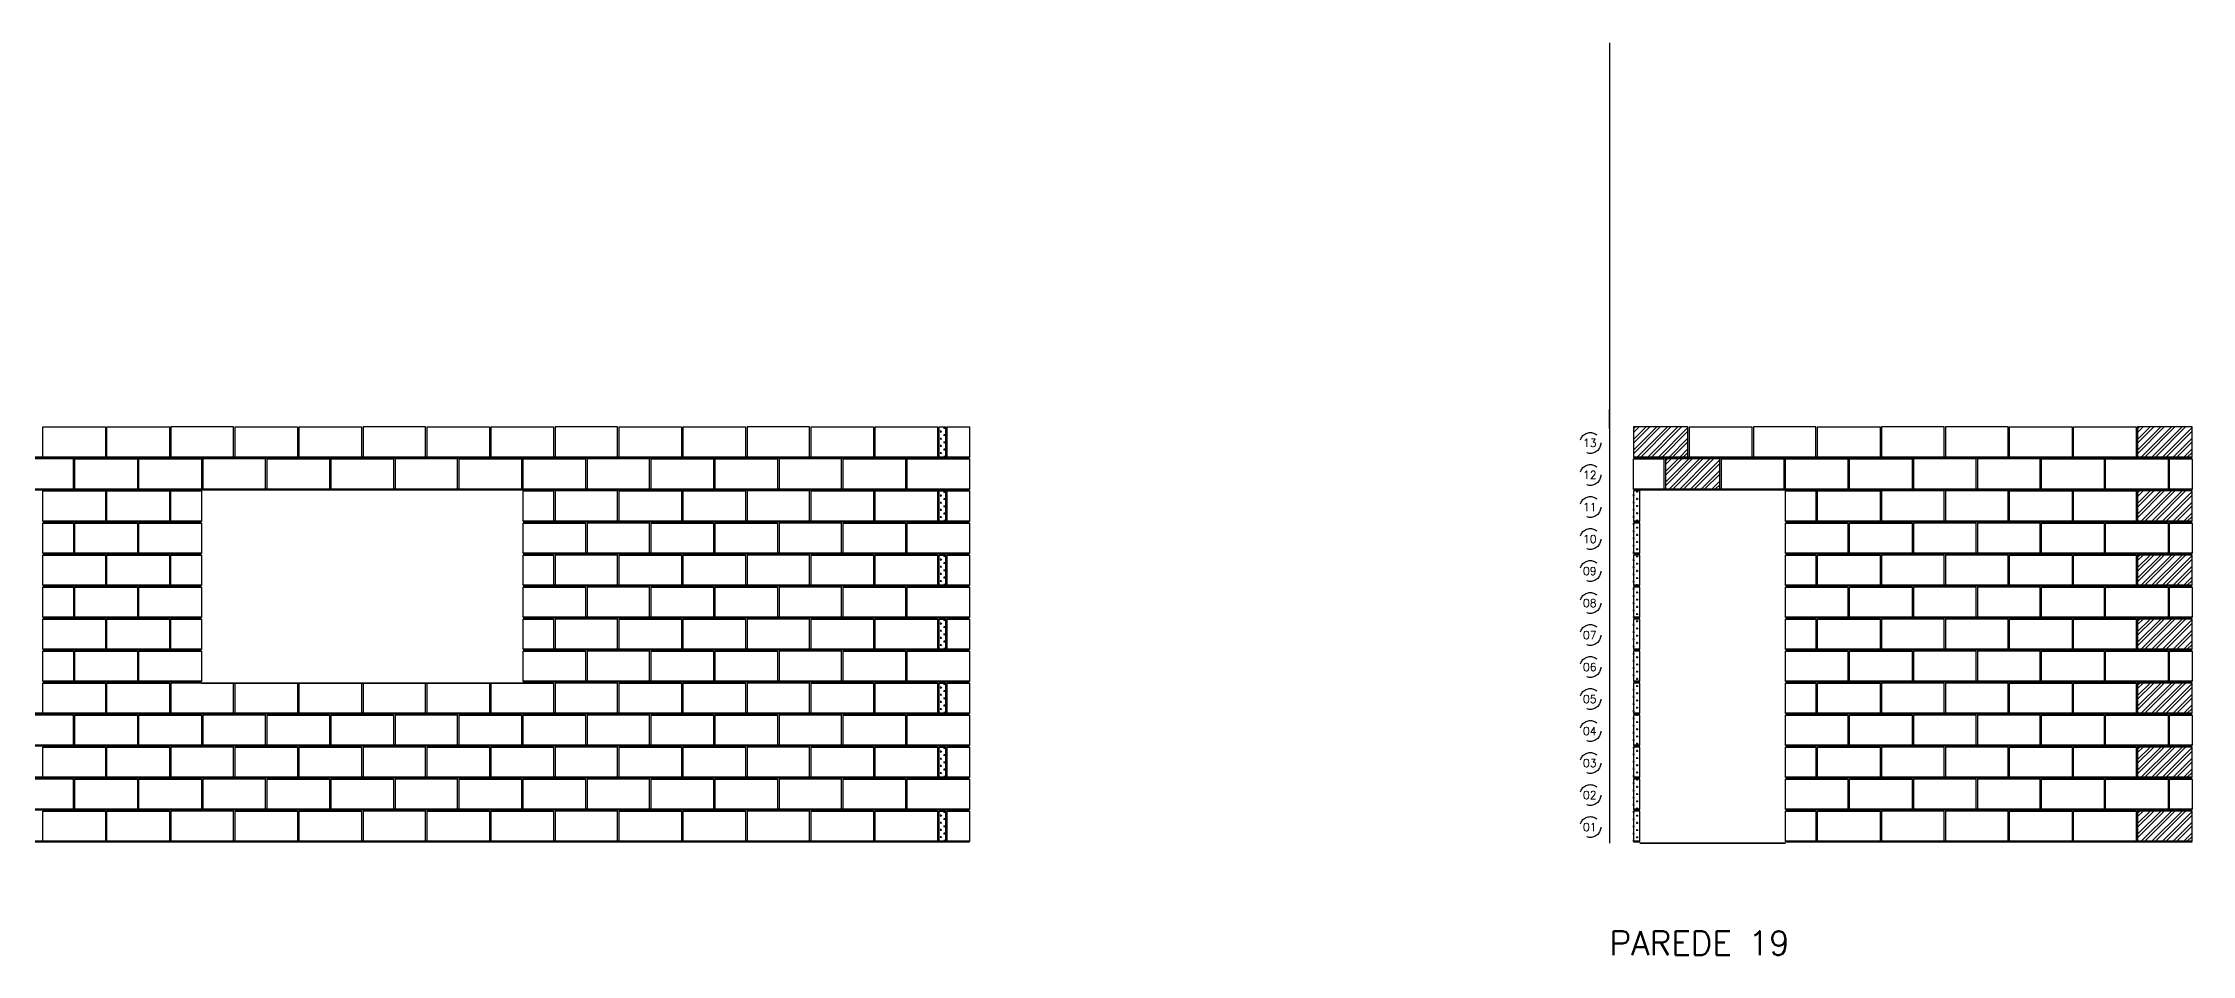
# Model space of a CAD drawing. Extents: x 0 to 187, y -7 to 20.
# Drawn here: x 28.38 to 41.81, y 14.3 to 20 of the extents above; entities that cross this region are included whole.
import ezdxf

# ---------------------------------------------------------------- set-up
doc = ezdxf.new("R2010")
doc.units = 0
doc.header["$LTSCALE"] = 0.5
doc.header["$MEASUREMENT"] = 0
doc.linetypes.add('HIDDEN', pattern=[0.375, 0.25, -0.125])
for name, color, linetype in [('AUX00', 7, 'HIDDEN'), ('AUX01', 1, 'CONTINUOUS'), ('B04', 6, 'CONTINUOUS'), ('B19', 3, 'CONTINUOUS'), ('B19C', 126, 'CONTINUOUS'), ('B34', 150, 'CONTINUOUS'), ('B34C', 160, 'CONTINUOUS'), ('B39', 2, 'CONTINUOUS'), ('B39C', 5, 'CONTINUOUS'), ('BP', 106, 'CONTINUOUS'), ('H04', 9, 'CONTINUOUS'), ('H34', 9, 'CONTINUOUS'), ('TXT05', 4, 'CONTINUOUS'), ('VIG02', 3, 'CONTINUOUS')]:
    doc.layers.add(name, color=color, linetype=linetype)
doc.layers.add('FIADAS', color=161, linetype='CONTINUOUS', lineweight=50)
doc.styles.add('ROMANS', font='romans.shx')
pattern_1 = [(360, (9.124238, 13.820944), (0.02250224, 0.02250224), [0.01125112, -0.03375336]), (90, (9.129863, 13.815318), (-0.02250224, 0.02250224), [0.01125112, -0.03375336])]

msp = doc.modelspace()

# ---------------------------------------------------------------- hatches: boundary and pattern name
at = {"layer": 'H04'}
h = msp.add_hatch(dxfattribs=at)
h.set_pattern_fill('CROSS', color=256, scale=0.090009, style=0)
h.set_pattern_definition([(360, (43.13944, 31.230895), (0.02250224, 0.02250224), [0.01125112, -0.03375336]), (90, (43.145066, 31.22527), (-0.02250224, 0.02250224), [0.01125112, -0.03375336])])
h.paths.add_polyline_path([(33.9752, 17.41), (34.0152, 17.41), (34.0152, 17.6), (33.9752, 17.6)])
h = msp.add_hatch(dxfattribs=at)
h.set_pattern_fill('CROSS', color=256, scale=0.090009, style=0)
h.set_pattern_definition([(360, (43.13944, 30.830895), (0.02250224, 0.02250224), [0.01125112, -0.03375336]), (90, (43.145066, 30.82527), (-0.02250224, 0.02250224), [0.01125112, -0.03375336])])
h.paths.add_polyline_path([(33.9752, 17.01), (34.0152, 17.01), (34.0152, 17.2), (33.9752, 17.2)])
h = msp.add_hatch(dxfattribs=at)
h.set_pattern_fill('CROSS', color=256, scale=0.090009, style=0)
h.set_pattern_definition(pattern_1)
h.paths.add_polyline_path([(38.3552, 17.01), (38.3152, 17.01), (38.3152, 17.2), (38.3552, 17.2)])
h = msp.add_hatch(dxfattribs=at)
h.set_pattern_fill('CROSS', color=256, scale=0.090009, style=0)
h.set_pattern_definition(pattern_1)
h.paths.add_polyline_path([(38.3552, 16.81), (38.3152, 16.81), (38.3152, 17), (38.3552, 17)])
h = msp.add_hatch(dxfattribs=at)
h.set_pattern_fill('CROSS', color=256, scale=0.090009, style=0)
h.set_pattern_definition([(360, (43.13944, 30.430895), (0.02250224, 0.02250224), [0.01125112, -0.03375336]), (90, (43.145066, 30.42527), (-0.02250224, 0.02250224), [0.01125112, -0.03375336])])
h.paths.add_polyline_path([(33.9752, 16.61), (34.0152, 16.61), (34.0152, 16.8), (33.9752, 16.8)])
h = msp.add_hatch(dxfattribs=at)
h.set_pattern_fill('CROSS', color=256, scale=0.090009, style=0)
h.set_pattern_definition(pattern_1)
h.paths.add_polyline_path([(38.3552, 16.61), (38.3152, 16.61), (38.3152, 16.8), (38.3552, 16.8)])
h = msp.add_hatch(dxfattribs=at)
h.set_pattern_fill('CROSS', color=256, scale=0.090009, style=0)
h.set_pattern_definition(pattern_1)
h.paths.add_polyline_path([(38.3552, 16.41), (38.3152, 16.41), (38.3152, 16.6), (38.3552, 16.6)])
h = msp.add_hatch(dxfattribs=at)
h.set_pattern_fill('CROSS', color=256, scale=0.090009, style=0)
h.set_pattern_definition([(360, (43.13944, 30.030895), (0.02250224, 0.02250224), [0.01125112, -0.03375336]), (90, (43.145066, 30.02527), (-0.02250224, 0.02250224), [0.01125112, -0.03375336])])
h.paths.add_polyline_path([(33.9752, 16.21), (34.0152, 16.21), (34.0152, 16.4), (33.9752, 16.4)])
h = msp.add_hatch(dxfattribs=at)
h.set_pattern_fill('CROSS', color=256, scale=0.090009, style=0)
h.set_pattern_definition(pattern_1)
h.paths.add_polyline_path([(38.3552, 16.21), (38.3152, 16.21), (38.3152, 16.4), (38.3552, 16.4)])
h = msp.add_hatch(dxfattribs=at)
h.set_pattern_fill('CROSS', color=256, scale=0.090009, style=0)
h.set_pattern_definition(pattern_1)
h.paths.add_polyline_path([(38.3552, 16.01), (38.3152, 16.01), (38.3152, 16.2), (38.3552, 16.2)])
h = msp.add_hatch(dxfattribs=at)
h.set_pattern_fill('CROSS', color=256, scale=0.090009, style=0)
h.set_pattern_definition([(360, (43.13944, 29.630895), (0.02250224, 0.02250224), [0.01125112, -0.03375336]), (90, (43.145066, 29.62527), (-0.02250224, 0.02250224), [0.01125112, -0.03375336])])
h.paths.add_polyline_path([(33.9752, 15.81), (34.0152, 15.81), (34.0152, 16), (33.9752, 16)])
h = msp.add_hatch(dxfattribs=at)
h.set_pattern_fill('CROSS', color=256, scale=0.090009, style=0)
h.set_pattern_definition(pattern_1)
h.paths.add_polyline_path([(38.3552, 15.81), (38.3152, 15.81), (38.3152, 16), (38.3552, 16)])
h = msp.add_hatch(dxfattribs=at)
h.set_pattern_fill('CROSS', color=256, scale=0.090009, style=0)
h.set_pattern_definition(pattern_1)
h.paths.add_polyline_path([(38.3552, 15.61), (38.3152, 15.61), (38.3152, 15.8), (38.3552, 15.8)])
h = msp.add_hatch(dxfattribs=at)
h.set_pattern_fill('CROSS', color=256, scale=0.090009, style=0)
h.set_pattern_definition([(360, (43.13944, 29.230895), (0.02250224, 0.02250224), [0.01125112, -0.03375336]), (90, (43.145066, 29.22527), (-0.02250224, 0.02250224), [0.01125112, -0.03375336])])
h.paths.add_polyline_path([(33.9752, 15.41), (34.0152, 15.41), (34.0152, 15.6), (33.9752, 15.6)])
h = msp.add_hatch(dxfattribs=at)
h.set_pattern_fill('CROSS', color=256, scale=0.090009, style=0)
h.set_pattern_definition(pattern_1)
h.paths.add_polyline_path([(38.3552, 15.41), (38.3152, 15.41), (38.3152, 15.6), (38.3552, 15.6)])
h = msp.add_hatch(dxfattribs=at)
h.set_pattern_fill('CROSS', color=256, scale=0.090009, style=0)
h.set_pattern_definition(pattern_1)
h.paths.add_polyline_path([(38.3552, 15.21), (38.3152, 15.21), (38.3152, 15.4), (38.3552, 15.4)])
h = msp.add_hatch(dxfattribs=at)
h.set_pattern_fill('CROSS', color=256, scale=0.090009, style=0)
h.set_pattern_definition([(360, (43.13944, 28.830895), (0.02250224, 0.02250224), [0.01125112, -0.03375336]), (90, (43.145066, 28.82527), (-0.02250224, 0.02250224), [0.01125112, -0.03375336])])
h.paths.add_polyline_path([(33.9752, 15.01), (34.0152, 15.01), (34.0152, 15.2), (33.9752, 15.2)])
h = msp.add_hatch(dxfattribs=at)
h.set_pattern_fill('CROSS', color=256, scale=0.090009, style=0)
h.set_pattern_definition(pattern_1)
h.paths.add_polyline_path([(38.3552, 15.01), (38.3152, 15.01), (38.3152, 15.2), (38.3552, 15.2)])
at = {"layer": 'H34'}
h = msp.add_hatch(dxfattribs=at)
h.set_pattern_fill('ANSI32', color=160, scale=0.125012, style=0)
h.set_pattern_definition([(45, (47.48139, 32.057525), (-0.03314893, 0.03314893), []), (45, (47.50349, 32.057525), (-0.03314893, 0.03314893), [])])
h.paths.add_polyline_path([(38.3155, 17.41), (38.6555, 17.41), (38.6555, 17.6), (38.3155, 17.6)])
h = msp.add_hatch(dxfattribs=at)
h.set_pattern_fill('ANSI32', color=160, scale=0.125012, style=0)
h.set_pattern_definition([(45, (50.631213, 32.057525), (-0.03314893, 0.03314893), []), (45, (50.65331, 32.057525), (-0.03314893, 0.03314893), [])])
h.paths.add_polyline_path([(41.4653, 17.41), (41.8053, 17.41), (41.8053, 17.6), (41.4653, 17.6)])
h = msp.add_hatch(dxfattribs=at)
h.set_pattern_fill('ANSI32', color=160, scale=0.125012, style=0)
h.set_pattern_definition([(45, (47.68139, 31.857525), (-0.03314893, 0.03314893), []), (45, (47.70349, 31.857525), (-0.03314893, 0.03314893), [])])
h.paths.add_polyline_path([(38.5155, 17.21), (38.8555, 17.21), (38.8555, 17.4), (38.5155, 17.4)])
h = msp.add_hatch(dxfattribs=at)
h.set_pattern_fill('ANSI32', color=256, scale=0.125012, style=0)
h.set_pattern_definition([(45, (50.631213, 31.657525), (-0.03314893, 0.03314893), []), (45, (50.65331, 31.657525), (-0.03314893, 0.03314893), [])])
h.paths.add_polyline_path([(41.4653, 17.01), (41.8053, 17.01), (41.8053, 17.2), (41.4653, 17.2)])
h = msp.add_hatch(dxfattribs=at)
h.set_pattern_fill('ANSI32', color=256, scale=0.125012, style=0)
h.set_pattern_definition([(45, (50.631213, 31.257525), (-0.03314893, 0.03314893), []), (45, (50.65331, 31.257525), (-0.03314893, 0.03314893), [])])
h.paths.add_polyline_path([(41.4653, 16.61), (41.8053, 16.61), (41.8053, 16.8), (41.4653, 16.8)])
h = msp.add_hatch(dxfattribs=at)
h.set_pattern_fill('ANSI32', color=256, scale=0.125012, style=0)
h.set_pattern_definition([(45, (50.631213, 30.857525), (-0.03314893, 0.03314893), []), (45, (50.65331, 30.857525), (-0.03314893, 0.03314893), [])])
h.paths.add_polyline_path([(41.4653, 16.21), (41.8053, 16.21), (41.8053, 16.4), (41.4653, 16.4)])
h = msp.add_hatch(dxfattribs=at)
h.set_pattern_fill('ANSI32', color=256, scale=0.125012, style=0)
h.set_pattern_definition([(45, (50.631213, 30.457525), (-0.03314893, 0.03314893), []), (45, (50.65331, 30.457525), (-0.03314893, 0.03314893), [])])
h.paths.add_polyline_path([(41.4653, 15.81), (41.8053, 15.81), (41.8053, 16), (41.4653, 16)])
h = msp.add_hatch(dxfattribs=at)
h.set_pattern_fill('ANSI32', color=256, scale=0.125012, style=0)
h.set_pattern_definition([(45, (50.631213, 30.057525), (-0.03314893, 0.03314893), []), (45, (50.65331, 30.057525), (-0.03314893, 0.03314893), [])])
h.paths.add_polyline_path([(41.4653, 15.41), (41.8053, 15.41), (41.8053, 15.6), (41.4653, 15.6)])
h = msp.add_hatch(dxfattribs=at)
h.set_pattern_fill('ANSI32', color=256, scale=0.125012, style=0)
h.set_pattern_definition([(45, (50.631213, 29.657525), (-0.03314893, 0.03314893), []), (45, (50.65331, 29.657525), (-0.03314893, 0.03314893), [])])
h.paths.add_polyline_path([(41.4653, 15.01), (41.8053, 15.01), (41.8053, 15.2), (41.4653, 15.2)])

# ---------------------------------------------------------------- linework, layer by layer
at = {"layer": 'AUX00'}
for centre in [(38.0452, 17.5), (38.0452, 17.3), (38.0452, 17.1), (38.0452, 16.9), (38.0452, 16.7), (38.0452, 16.5), (38.0452, 16.3), (38.0452, 16.1), (38.0452, 15.9), (38.0452, 15.7), (38.0452, 15.5), (38.0452, 15.3), (38.0452, 15.1)]:
    msp.add_circle(centre, 0.065, dxfattribs=at)
at = {"layer": 'AUX01'}
msp.add_lwpolyline([(38.1652, 20), (38.1652, 15)], dxfattribs=at)
for points in [[(29.3652, 16), (31.3752, 16)], [(38.3552, 15), (39.2654, 15)]]:
    msp.add_lwpolyline(points, close=True, dxfattribs=at)
at = {"layer": 'B04'}
for points in [[(34.0152, 17.41), (33.9752, 17.41), (33.9752, 17.6), (34.0152, 17.6)], [(34.0152, 17.01), (33.9752, 17.01), (33.9752, 17.2), (34.0152, 17.2)], [(38.3152, 17.01), (38.3552, 17.01), (38.3552, 17.2), (38.3152, 17.2)], [(38.3152, 16.81), (38.3552, 16.81), (38.3552, 17), (38.3152, 17)], [(34.0152, 16.61), (33.9752, 16.61), (33.9752, 16.8), (34.0152, 16.8)], [(38.3152, 16.61), (38.3552, 16.61), (38.3552, 16.8), (38.3152, 16.8)], [(38.3152, 16.41), (38.3552, 16.41), (38.3552, 16.6), (38.3152, 16.6)], [(34.0152, 16.21), (33.9752, 16.21), (33.9752, 16.4), (34.0152, 16.4)], [(38.3152, 16.21), (38.3552, 16.21), (38.3552, 16.4), (38.3152, 16.4)], [(38.3152, 16.01), (38.3552, 16.01), (38.3552, 16.2), (38.3152, 16.2)], [(34.0152, 15.81), (33.9752, 15.81), (33.9752, 16), (34.0152, 16)], [(38.3152, 15.81), (38.3552, 15.81), (38.3552, 16), (38.3152, 16)], [(38.3152, 15.61), (38.3552, 15.61), (38.3552, 15.8), (38.3152, 15.8)], [(34.0152, 15.41), (33.9752, 15.41), (33.9752, 15.6), (34.0152, 15.6)], [(38.3152, 15.41), (38.3552, 15.41), (38.3552, 15.6), (38.3152, 15.6)], [(38.3152, 15.21), (38.3552, 15.21), (38.3552, 15.4), (38.3152, 15.4)], [(34.0152, 15.01), (33.9752, 15.01), (33.9752, 15.2), (34.0152, 15.2)], [(38.3152, 15.01), (38.3552, 15.01), (38.3552, 15.2), (38.3152, 15.2)]]:
    msp.add_lwpolyline(points, close=True, dxfattribs=at)
at = {"layer": 'B19'}
for points in [[(29.1752, 17.2), (29.3652, 17.2), (29.3652, 17.01), (29.1752, 17.01)], [(31.3752, 17.2), (31.5652, 17.2), (31.5652, 17.01), (31.3752, 17.01)], [(39.2654, 17.2), (39.4554, 17.2), (39.4554, 17.01), (39.2654, 17.01)], [(28.3752, 17), (28.5652, 17), (28.5652, 16.81), (28.3752, 16.81)], [(29.1752, 16.8), (29.3652, 16.8), (29.3652, 16.61), (29.1752, 16.61)], [(31.3752, 16.8), (31.5652, 16.8), (31.5652, 16.61), (31.3752, 16.61)], [(39.2654, 16.8), (39.4554, 16.8), (39.4554, 16.61), (39.2654, 16.61)], [(28.3752, 16.6), (28.5652, 16.6), (28.5652, 16.41), (28.3752, 16.41)], [(29.1752, 16.4), (29.3652, 16.4), (29.3652, 16.21), (29.1752, 16.21)], [(31.3752, 16.4), (31.5652, 16.4), (31.5652, 16.21), (31.3752, 16.21)], [(39.2654, 16.4), (39.4554, 16.4), (39.4554, 16.21), (39.2654, 16.21)], [(28.3752, 16.2), (28.5652, 16.2), (28.5652, 16.01), (28.3752, 16.01)], [(39.2654, 16), (39.4554, 16), (39.4554, 15.81), (39.2654, 15.81)], [(39.2654, 15.6), (39.4554, 15.6), (39.4554, 15.41), (39.2654, 15.41)], [(39.2654, 15.2), (39.4554, 15.2), (39.4554, 15.01), (39.2654, 15.01)]]:
    msp.add_lwpolyline(points, close=True, dxfattribs=at)
at = {"layer": 'B19C'}
msp.add_lwpolyline([(38.3154, 17.4), (38.5054, 17.4), (38.5054, 17.21), (38.3154, 17.21)], close=True, dxfattribs=at)
at = {"layer": 'B34'}
for points in [[(41.4652, 17.01), (41.8052, 17.01), (41.8052, 17.2), (41.4652, 17.2)], [(41.4652, 16.61), (41.8052, 16.61), (41.8052, 16.8), (41.4652, 16.8)], [(41.4652, 16.21), (41.8052, 16.21), (41.8052, 16.4), (41.4652, 16.4)], [(41.4652, 15.81), (41.8052, 15.81), (41.8052, 16), (41.4652, 16)], [(41.4652, 15.41), (41.8052, 15.41), (41.8052, 15.6), (41.4652, 15.6)], [(41.4652, 15.01), (41.8052, 15.01), (41.8052, 15.2), (41.4652, 15.2)]]:
    msp.add_lwpolyline(points, close=True, dxfattribs=at)
at = {"layer": 'B34C'}
for points in [[(38.3154, 17.41), (38.6554, 17.41), (38.6554, 17.6), (38.3154, 17.6)], [(41.4652, 17.41), (41.8052, 17.41), (41.8052, 17.6), (41.4652, 17.6)], [(38.5154, 17.21), (38.8554, 17.21), (38.8554, 17.4), (38.5154, 17.4)]]:
    msp.add_lwpolyline(points, close=True, dxfattribs=at)
at = {"layer": 'B39'}
for points in [[(31.7752, 17.4), (31.7752, 17.21), (32.1652, 17.21), (32.1652, 17.4)], [(32.5652, 17.4), (32.5652, 17.21), (32.1752, 17.21), (32.1752, 17.4)], [(32.9652, 17.4), (32.9652, 17.21), (32.5752, 17.21), (32.5752, 17.4)], [(32.9752, 17.4), (32.9752, 17.21), (33.3652, 17.21), (33.3652, 17.4)], [(33.7652, 17.4), (33.7652, 17.21), (33.3752, 17.21), (33.3752, 17.4)], [(34.1652, 17.4), (34.1652, 17.21), (33.7752, 17.21), (33.7752, 17.4)], [(40.0554, 17.4), (40.0554, 17.21), (39.6654, 17.21), (39.6654, 17.4)], [(40.0654, 17.4), (40.0654, 17.21), (40.4554, 17.21), (40.4554, 17.4)], [(40.4654, 17.4), (40.4654, 17.21), (40.8554, 17.21), (40.8554, 17.4)], [(41.2554, 17.4), (41.2554, 17.21), (40.8654, 17.21), (40.8654, 17.4)], [(41.6554, 17.4), (41.6554, 17.21), (41.2654, 17.21), (41.2654, 17.4)], [(28.7652, 17.2), (28.7652, 17.01), (28.3752, 17.01), (28.3752, 17.2)], [(29.1652, 17.2), (29.1652, 17.01), (28.7752, 17.01), (28.7752, 17.2)], [(31.5752, 17.2), (31.5752, 17.01), (31.9652, 17.01), (31.9652, 17.2)], [(32.3652, 17.2), (32.3652, 17.01), (31.9752, 17.01), (31.9752, 17.2)], [(32.7652, 17.2), (32.7652, 17.01), (32.3752, 17.01), (32.3752, 17.2)], [(32.7752, 17.2), (32.7752, 17.01), (33.1652, 17.01), (33.1652, 17.2)], [(33.5652, 17.2), (33.5652, 17.01), (33.1752, 17.01), (33.1752, 17.2)], [(33.9652, 17.2), (33.9652, 17.01), (33.5752, 17.01), (33.5752, 17.2)], [(39.8554, 17.2), (39.8554, 17.01), (39.4654, 17.01), (39.4654, 17.2)], [(39.8654, 17.2), (39.8654, 17.01), (40.2554, 17.01), (40.2554, 17.2)], [(40.2654, 17.2), (40.2654, 17.01), (40.6554, 17.01), (40.6554, 17.2)], [(41.0554, 17.2), (41.0554, 17.01), (40.6654, 17.01), (40.6654, 17.2)], [(41.4554, 17.2), (41.4554, 17.01), (41.0654, 17.01), (41.0654, 17.2)], [(28.9652, 17), (28.9652, 16.81), (28.5752, 16.81), (28.5752, 17)], [(29.3652, 17), (29.3652, 16.81), (28.9752, 16.81), (28.9752, 17)], [(31.7652, 17), (31.7652, 16.81), (31.3752, 16.81), (31.3752, 17)], [(31.7752, 17), (31.7752, 16.81), (32.1652, 16.81), (32.1652, 17)], [(32.5652, 17), (32.5652, 16.81), (32.1752, 16.81), (32.1752, 17)], [(32.9652, 17), (32.9652, 16.81), (32.5752, 16.81), (32.5752, 17)], [(32.9752, 17), (32.9752, 16.81), (33.3652, 16.81), (33.3652, 17)], [(33.7652, 17), (33.7652, 16.81), (33.3752, 16.81), (33.3752, 17)], [(34.1652, 17), (34.1652, 16.81), (33.7752, 16.81), (33.7752, 17)], [(39.6554, 17), (39.6554, 16.81), (39.2654, 16.81), (39.2654, 17)], [(40.0554, 17), (40.0554, 16.81), (39.6654, 16.81), (39.6654, 17)], [(40.0654, 17), (40.0654, 16.81), (40.4554, 16.81), (40.4554, 17)], [(40.4654, 17), (40.4654, 16.81), (40.8554, 16.81), (40.8554, 17)], [(41.2554, 17), (41.2554, 16.81), (40.8654, 16.81), (40.8654, 17)], [(41.6554, 17), (41.6554, 16.81), (41.2654, 16.81), (41.2654, 17)], [(28.7652, 16.8), (28.7652, 16.61), (28.3752, 16.61), (28.3752, 16.8)], [(29.1652, 16.8), (29.1652, 16.61), (28.7752, 16.61), (28.7752, 16.8)], [(31.5752, 16.8), (31.5752, 16.61), (31.9652, 16.61), (31.9652, 16.8)], [(32.3652, 16.8), (32.3652, 16.61), (31.9752, 16.61), (31.9752, 16.8)], [(32.7652, 16.8), (32.7652, 16.61), (32.3752, 16.61), (32.3752, 16.8)], [(32.7752, 16.8), (32.7752, 16.61), (33.1652, 16.61), (33.1652, 16.8)], [(33.5652, 16.8), (33.5652, 16.61), (33.1752, 16.61), (33.1752, 16.8)], [(33.9652, 16.8), (33.9652, 16.61), (33.5752, 16.61), (33.5752, 16.8)], [(39.8554, 16.8), (39.8554, 16.61), (39.4654, 16.61), (39.4654, 16.8)], [(39.8654, 16.8), (39.8654, 16.61), (40.2554, 16.61), (40.2554, 16.8)], [(40.2654, 16.8), (40.2654, 16.61), (40.6554, 16.61), (40.6554, 16.8)], [(41.0554, 16.8), (41.0554, 16.61), (40.6654, 16.61), (40.6654, 16.8)], [(41.4554, 16.8), (41.4554, 16.61), (41.0654, 16.61), (41.0654, 16.8)], [(28.9652, 16.6), (28.9652, 16.41), (28.5752, 16.41), (28.5752, 16.6)], [(29.3652, 16.6), (29.3652, 16.41), (28.9752, 16.41), (28.9752, 16.6)], [(31.7652, 16.6), (31.7652, 16.41), (31.3752, 16.41), (31.3752, 16.6)], [(31.7752, 16.6), (31.7752, 16.41), (32.1652, 16.41), (32.1652, 16.6)], [(32.5652, 16.6), (32.5652, 16.41), (32.1752, 16.41), (32.1752, 16.6)], [(32.9652, 16.6), (32.9652, 16.41), (32.5752, 16.41), (32.5752, 16.6)], [(32.9752, 16.6), (32.9752, 16.41), (33.3652, 16.41), (33.3652, 16.6)], [(33.7652, 16.6), (33.7652, 16.41), (33.3752, 16.41), (33.3752, 16.6)], [(34.1652, 16.6), (34.1652, 16.41), (33.7752, 16.41), (33.7752, 16.6)], [(39.6554, 16.6), (39.6554, 16.41), (39.2654, 16.41), (39.2654, 16.6)], [(40.0554, 16.6), (40.0554, 16.41), (39.6654, 16.41), (39.6654, 16.6)], [(40.0654, 16.6), (40.0654, 16.41), (40.4554, 16.41), (40.4554, 16.6)], [(40.4654, 16.6), (40.4654, 16.41), (40.8554, 16.41), (40.8554, 16.6)], [(41.2554, 16.6), (41.2554, 16.41), (40.8654, 16.41), (40.8654, 16.6)], [(41.6554, 16.6), (41.6554, 16.41), (41.2654, 16.41), (41.2654, 16.6)], [(28.7652, 16.4), (28.7652, 16.21), (28.3752, 16.21), (28.3752, 16.4)], [(29.1652, 16.4), (29.1652, 16.21), (28.7752, 16.21), (28.7752, 16.4)], [(31.5752, 16.4), (31.5752, 16.21), (31.9652, 16.21), (31.9652, 16.4)], [(32.3652, 16.4), (32.3652, 16.21), (31.9752, 16.21), (31.9752, 16.4)], [(32.7652, 16.4), (32.7652, 16.21), (32.3752, 16.21), (32.3752, 16.4)], [(32.7752, 16.4), (32.7752, 16.21), (33.1652, 16.21), (33.1652, 16.4)], [(33.5652, 16.4), (33.5652, 16.21), (33.1752, 16.21), (33.1752, 16.4)], [(33.9652, 16.4), (33.9652, 16.21), (33.5752, 16.21), (33.5752, 16.4)], [(39.8554, 16.4), (39.8554, 16.21), (39.4654, 16.21), (39.4654, 16.4)], [(39.8654, 16.4), (39.8654, 16.21), (40.2554, 16.21), (40.2554, 16.4)], [(40.2654, 16.4), (40.2654, 16.21), (40.6554, 16.21), (40.6554, 16.4)], [(41.0554, 16.4), (41.0554, 16.21), (40.6654, 16.21), (40.6654, 16.4)], [(41.4554, 16.4), (41.4554, 16.21), (41.0654, 16.21), (41.0654, 16.4)], [(28.9652, 16.2), (28.9652, 16.01), (28.5752, 16.01), (28.5752, 16.2)], [(29.3652, 16.2), (29.3652, 16.01), (28.9752, 16.01), (28.9752, 16.2)], [(31.7652, 16.2), (31.7652, 16.01), (31.3752, 16.01), (31.3752, 16.2)], [(31.7752, 16.2), (31.7752, 16.01), (32.1652, 16.01), (32.1652, 16.2)], [(32.5652, 16.2), (32.5652, 16.01), (32.1752, 16.01), (32.1752, 16.2)], [(32.9652, 16.2), (32.9652, 16.01), (32.5752, 16.01), (32.5752, 16.2)], [(32.9752, 16.2), (32.9752, 16.01), (33.3652, 16.01), (33.3652, 16.2)], [(33.7652, 16.2), (33.7652, 16.01), (33.3752, 16.01), (33.3752, 16.2)], [(34.1652, 16.2), (34.1652, 16.01), (33.7752, 16.01), (33.7752, 16.2)], [(39.6554, 16.2), (39.6554, 16.01), (39.2654, 16.01), (39.2654, 16.2)], [(40.0554, 16.2), (40.0554, 16.01), (39.6654, 16.01), (39.6654, 16.2)], [(40.0654, 16.2), (40.0654, 16.01), (40.4554, 16.01), (40.4554, 16.2)], [(40.4654, 16.2), (40.4654, 16.01), (40.8554, 16.01), (40.8554, 16.2)], [(41.2554, 16.2), (41.2554, 16.01), (40.8654, 16.01), (40.8654, 16.2)], [(41.6554, 16.2), (41.6554, 16.01), (41.2654, 16.01), (41.2654, 16.2)], [(32.3652, 16), (32.3652, 15.81), (31.9752, 15.81), (31.9752, 16)], [(32.7652, 16), (32.7652, 15.81), (32.3752, 15.81), (32.3752, 16)], [(32.7752, 16), (32.7752, 15.81), (33.1652, 15.81), (33.1652, 16)], [(33.5652, 16), (33.5652, 15.81), (33.1752, 15.81), (33.1752, 16)], [(33.9652, 16), (33.9652, 15.81), (33.5752, 15.81), (33.5752, 16)], [(39.8554, 16), (39.8554, 15.81), (39.4654, 15.81), (39.4654, 16)], [(39.8654, 16), (39.8654, 15.81), (40.2554, 15.81), (40.2554, 16)], [(40.2654, 16), (40.2654, 15.81), (40.6554, 15.81), (40.6554, 16)], [(41.0554, 16), (41.0554, 15.81), (40.6654, 15.81), (40.6654, 16)], [(41.4554, 16), (41.4554, 15.81), (41.0654, 15.81), (41.0654, 16)], [(28.1752, 15.8), (28.1752, 15.61), (28.5652, 15.61), (28.5652, 15.8)], [(28.9652, 15.8), (28.9652, 15.61), (28.5752, 15.61), (28.5752, 15.8)], [(29.3652, 15.8), (29.3652, 15.61), (28.9752, 15.61), (28.9752, 15.8)], [(29.3752, 15.8), (29.3752, 15.61), (29.7652, 15.61), (29.7652, 15.8)], [(30.1652, 15.8), (30.1652, 15.61), (29.7752, 15.61), (29.7752, 15.8)], [(30.5652, 15.8), (30.5652, 15.61), (30.1752, 15.61), (30.1752, 15.8)], [(30.5752, 15.8), (30.5752, 15.61), (30.9652, 15.61), (30.9652, 15.8)], [(31.3652, 15.8), (31.3652, 15.61), (30.9752, 15.61), (30.9752, 15.8)], [(31.7652, 15.8), (31.7652, 15.61), (31.3752, 15.61), (31.3752, 15.8)], [(31.7752, 15.8), (31.7752, 15.61), (32.1652, 15.61), (32.1652, 15.8)], [(32.5652, 15.8), (32.5652, 15.61), (32.1752, 15.61), (32.1752, 15.8)], [(32.9652, 15.8), (32.9652, 15.61), (32.5752, 15.61), (32.5752, 15.8)], [(32.9752, 15.8), (32.9752, 15.61), (33.3652, 15.61), (33.3652, 15.8)], [(33.7652, 15.8), (33.7652, 15.61), (33.3752, 15.61), (33.3752, 15.8)], [(34.1652, 15.8), (34.1652, 15.61), (33.7752, 15.61), (33.7752, 15.8)], [(39.6554, 15.8), (39.6554, 15.61), (39.2654, 15.61), (39.2654, 15.8)], [(40.0554, 15.8), (40.0554, 15.61), (39.6654, 15.61), (39.6654, 15.8)], [(40.0654, 15.8), (40.0654, 15.61), (40.4554, 15.61), (40.4554, 15.8)], [(40.4654, 15.8), (40.4654, 15.61), (40.8554, 15.61), (40.8554, 15.8)], [(41.2554, 15.8), (41.2554, 15.61), (40.8654, 15.61), (40.8654, 15.8)], [(41.6554, 15.8), (41.6554, 15.61), (41.2654, 15.61), (41.2654, 15.8)], [(28.7652, 15.6), (28.7652, 15.41), (28.3752, 15.41), (28.3752, 15.6)], [(29.1652, 15.6), (29.1652, 15.41), (28.7752, 15.41), (28.7752, 15.6)], [(29.1752, 15.6), (29.1752, 15.41), (29.5652, 15.41), (29.5652, 15.6)], [(29.9652, 15.6), (29.9652, 15.41), (29.5752, 15.41), (29.5752, 15.6)], [(30.3652, 15.6), (30.3652, 15.41), (29.9752, 15.41), (29.9752, 15.6)], [(30.3752, 15.6), (30.3752, 15.41), (30.7652, 15.41), (30.7652, 15.6)], [(31.1652, 15.6), (31.1652, 15.41), (30.7752, 15.41), (30.7752, 15.6)], [(31.5652, 15.6), (31.5652, 15.41), (31.1752, 15.41), (31.1752, 15.6)], [(31.5752, 15.6), (31.5752, 15.41), (31.9652, 15.41), (31.9652, 15.6)], [(32.3652, 15.6), (32.3652, 15.41), (31.9752, 15.41), (31.9752, 15.6)], [(32.7652, 15.6), (32.7652, 15.41), (32.3752, 15.41), (32.3752, 15.6)], [(32.7752, 15.6), (32.7752, 15.41), (33.1652, 15.41), (33.1652, 15.6)], [(33.5652, 15.6), (33.5652, 15.41), (33.1752, 15.41), (33.1752, 15.6)], [(33.9652, 15.6), (33.9652, 15.41), (33.5752, 15.41), (33.5752, 15.6)], [(39.8554, 15.6), (39.8554, 15.41), (39.4654, 15.41), (39.4654, 15.6)], [(39.8654, 15.6), (39.8654, 15.41), (40.2554, 15.41), (40.2554, 15.6)], [(40.2654, 15.6), (40.2654, 15.41), (40.6554, 15.41), (40.6554, 15.6)], [(41.0554, 15.6), (41.0554, 15.41), (40.6654, 15.41), (40.6654, 15.6)], [(41.4554, 15.6), (41.4554, 15.41), (41.0654, 15.41), (41.0654, 15.6)], [(28.1752, 15.4), (28.1752, 15.21), (28.5652, 15.21), (28.5652, 15.4)], [(28.9652, 15.4), (28.9652, 15.21), (28.5752, 15.21), (28.5752, 15.4)], [(29.3652, 15.4), (29.3652, 15.21), (28.9752, 15.21), (28.9752, 15.4)], [(29.3752, 15.4), (29.3752, 15.21), (29.7652, 15.21), (29.7652, 15.4)], [(30.1652, 15.4), (30.1652, 15.21), (29.7752, 15.21), (29.7752, 15.4)], [(30.5652, 15.4), (30.5652, 15.21), (30.1752, 15.21), (30.1752, 15.4)], [(30.5752, 15.4), (30.5752, 15.21), (30.9652, 15.21), (30.9652, 15.4)], [(31.3652, 15.4), (31.3652, 15.21), (30.9752, 15.21), (30.9752, 15.4)], [(31.7652, 15.4), (31.7652, 15.21), (31.3752, 15.21), (31.3752, 15.4)], [(31.7752, 15.4), (31.7752, 15.21), (32.1652, 15.21), (32.1652, 15.4)], [(32.5652, 15.4), (32.5652, 15.21), (32.1752, 15.21), (32.1752, 15.4)], [(32.9652, 15.4), (32.9652, 15.21), (32.5752, 15.21), (32.5752, 15.4)], [(32.9752, 15.4), (32.9752, 15.21), (33.3652, 15.21), (33.3652, 15.4)], [(33.7652, 15.4), (33.7652, 15.21), (33.3752, 15.21), (33.3752, 15.4)], [(34.1652, 15.4), (34.1652, 15.21), (33.7752, 15.21), (33.7752, 15.4)], [(39.6554, 15.4), (39.6554, 15.21), (39.2654, 15.21), (39.2654, 15.4)], [(40.0554, 15.4), (40.0554, 15.21), (39.6654, 15.21), (39.6654, 15.4)], [(40.0654, 15.4), (40.0654, 15.21), (40.4554, 15.21), (40.4554, 15.4)], [(40.4654, 15.4), (40.4654, 15.21), (40.8554, 15.21), (40.8554, 15.4)], [(41.2554, 15.4), (41.2554, 15.21), (40.8654, 15.21), (40.8654, 15.4)], [(41.6554, 15.4), (41.6554, 15.21), (41.2654, 15.21), (41.2654, 15.4)], [(28.7652, 15.2), (28.7652, 15.01), (28.3752, 15.01), (28.3752, 15.2)], [(29.1652, 15.2), (29.1652, 15.01), (28.7752, 15.01), (28.7752, 15.2)], [(29.1752, 15.2), (29.1752, 15.01), (29.5652, 15.01), (29.5652, 15.2)], [(29.9652, 15.2), (29.9652, 15.01), (29.5752, 15.01), (29.5752, 15.2)], [(30.3652, 15.2), (30.3652, 15.01), (29.9752, 15.01), (29.9752, 15.2)], [(30.3752, 15.2), (30.3752, 15.01), (30.7652, 15.01), (30.7652, 15.2)], [(31.1652, 15.2), (31.1652, 15.01), (30.7752, 15.01), (30.7752, 15.2)], [(31.5652, 15.2), (31.5652, 15.01), (31.1752, 15.01), (31.1752, 15.2)], [(31.5752, 15.2), (31.5752, 15.01), (31.9652, 15.01), (31.9652, 15.2)], [(32.3652, 15.2), (32.3652, 15.01), (31.9752, 15.01), (31.9752, 15.2)], [(32.7652, 15.2), (32.7652, 15.01), (32.3752, 15.01), (32.3752, 15.2)], [(32.7752, 15.2), (32.7752, 15.01), (33.1652, 15.01), (33.1652, 15.2)], [(33.5652, 15.2), (33.5652, 15.01), (33.1752, 15.01), (33.1752, 15.2)], [(33.9652, 15.2), (33.9652, 15.01), (33.5752, 15.01), (33.5752, 15.2)], [(39.8554, 15.2), (39.8554, 15.01), (39.4654, 15.01), (39.4654, 15.2)], [(39.8654, 15.2), (39.8654, 15.01), (40.2554, 15.01), (40.2554, 15.2)], [(40.2654, 15.2), (40.2654, 15.01), (40.6554, 15.01), (40.6554, 15.2)], [(41.0554, 15.2), (41.0554, 15.01), (40.6654, 15.01), (40.6654, 15.2)], [(41.4554, 15.2), (41.4554, 15.01), (41.0654, 15.01), (41.0654, 15.2)]]:
    msp.add_lwpolyline(points, close=True, dxfattribs=at)
at = {"layer": 'B39C'}
for points in [[(28.7652, 17.6), (28.7652, 17.41), (28.3752, 17.41), (28.3752, 17.6)], [(29.1652, 17.6), (29.1652, 17.41), (28.7752, 17.41), (28.7752, 17.6)], [(29.1752, 17.6), (29.1752, 17.41), (29.5652, 17.41), (29.5652, 17.6)], [(29.9652, 17.6), (29.9652, 17.41), (29.5752, 17.41), (29.5752, 17.6)], [(30.3652, 17.6), (30.3652, 17.41), (29.9752, 17.41), (29.9752, 17.6)], [(30.3752, 17.6), (30.3752, 17.41), (30.7652, 17.41), (30.7652, 17.6)], [(31.1652, 17.6), (31.1652, 17.41), (30.7752, 17.41), (30.7752, 17.6)], [(31.5652, 17.6), (31.5652, 17.41), (31.1752, 17.41), (31.1752, 17.6)], [(31.5752, 17.6), (31.5752, 17.41), (31.9652, 17.41), (31.9652, 17.6)], [(32.3652, 17.6), (32.3652, 17.41), (31.9752, 17.41), (31.9752, 17.6)], [(32.7652, 17.6), (32.7652, 17.41), (32.3752, 17.41), (32.3752, 17.6)], [(32.7752, 17.6), (32.7752, 17.41), (33.1652, 17.41), (33.1652, 17.6)], [(33.5652, 17.6), (33.5652, 17.41), (33.1752, 17.41), (33.1752, 17.6)], [(33.9652, 17.6), (33.9652, 17.41), (33.5752, 17.41), (33.5752, 17.6)], [(39.0554, 17.6), (39.0554, 17.41), (38.6654, 17.41), (38.6654, 17.6)], [(39.0654, 17.6), (39.0654, 17.41), (39.4554, 17.41), (39.4554, 17.6)], [(39.8554, 17.6), (39.8554, 17.41), (39.4654, 17.41), (39.4654, 17.6)], [(39.8654, 17.6), (39.8654, 17.41), (40.2554, 17.41), (40.2554, 17.6)], [(40.2654, 17.6), (40.2654, 17.41), (40.6554, 17.41), (40.6554, 17.6)], [(41.0554, 17.6), (41.0554, 17.41), (40.6654, 17.41), (40.6654, 17.6)], [(41.4554, 17.6), (41.4554, 17.41), (41.0654, 17.41), (41.0654, 17.6)], [(28.1752, 17.4), (28.1752, 17.21), (28.5652, 17.21), (28.5652, 17.4)], [(28.9652, 17.4), (28.9652, 17.21), (28.5752, 17.21), (28.5752, 17.4)], [(29.3652, 17.4), (29.3652, 17.21), (28.9752, 17.21), (28.9752, 17.4)], [(29.3752, 17.4), (29.3752, 17.21), (29.7652, 17.21), (29.7652, 17.4)], [(30.1652, 17.4), (30.1652, 17.21), (29.7752, 17.21), (29.7752, 17.4)], [(30.5652, 17.4), (30.5652, 17.21), (30.1752, 17.21), (30.1752, 17.4)], [(30.5752, 17.4), (30.5752, 17.21), (30.9652, 17.21), (30.9652, 17.4)], [(31.3652, 17.4), (31.3652, 17.21), (30.9752, 17.21), (30.9752, 17.4)], [(31.7652, 17.4), (31.7652, 17.21), (31.3752, 17.21), (31.3752, 17.4)], [(39.2554, 17.4), (39.2554, 17.21), (38.8654, 17.21), (38.8654, 17.4)], [(39.6554, 17.4), (39.6554, 17.21), (39.2654, 17.21), (39.2654, 17.4)], [(28.7652, 16), (28.7652, 15.81), (28.3752, 15.81), (28.3752, 16)], [(29.1652, 16), (29.1652, 15.81), (28.7752, 15.81), (28.7752, 16)], [(29.1752, 16), (29.1752, 15.81), (29.5652, 15.81), (29.5652, 16)], [(29.9652, 16), (29.9652, 15.81), (29.5752, 15.81), (29.5752, 16)], [(30.3652, 16), (30.3652, 15.81), (29.9752, 15.81), (29.9752, 16)], [(30.3752, 16), (30.3752, 15.81), (30.7652, 15.81), (30.7652, 16)], [(31.1652, 16), (31.1652, 15.81), (30.7752, 15.81), (30.7752, 16)], [(31.5652, 16), (31.5652, 15.81), (31.1752, 15.81), (31.1752, 16)], [(31.5752, 16), (31.5752, 15.81), (31.9652, 15.81), (31.9652, 16)]]:
    msp.add_lwpolyline(points, close=True, dxfattribs=at)
at = {"layer": 'BP'}
for points in [[(34.1652, 17.41), (34.0252, 17.41), (34.0252, 17.6), (34.1652, 17.6)], [(41.8052, 17.21), (41.6652, 17.21), (41.6652, 17.4), (41.8052, 17.4)], [(34.1652, 17.01), (34.0252, 17.01), (34.0252, 17.2), (34.1652, 17.2)], [(41.8052, 16.81), (41.6652, 16.81), (41.6652, 17), (41.8052, 17)], [(34.1652, 16.61), (34.0252, 16.61), (34.0252, 16.8), (34.1652, 16.8)], [(41.8052, 16.41), (41.6652, 16.41), (41.6652, 16.6), (41.8052, 16.6)], [(34.1652, 16.21), (34.0252, 16.21), (34.0252, 16.4), (34.1652, 16.4)], [(41.8052, 16.01), (41.6652, 16.01), (41.6652, 16.2), (41.8052, 16.2)], [(34.1652, 15.81), (34.0252, 15.81), (34.0252, 16), (34.1652, 16)], [(41.8052, 15.61), (41.6652, 15.61), (41.6652, 15.8), (41.8052, 15.8)], [(34.1652, 15.41), (34.0252, 15.41), (34.0252, 15.6), (34.1652, 15.6)], [(41.8052, 15.21), (41.6652, 15.21), (41.6652, 15.4), (41.8052, 15.4)], [(34.1652, 15.01), (34.0252, 15.01), (34.0252, 15.2), (34.1652, 15.2)]]:
    msp.add_lwpolyline(points, close=True, dxfattribs=at)
at = {"layer": 'FIADAS'}
for p, q in [((26.4252, 17.41), (34.1652, 17.41)), ((38.3154, 17.41), (41.8052, 17.41)), ((26.4252, 17.21), (34.1652, 17.21)), ((38.3154, 17.21), (41.8052, 17.21)), ((28.3752, 17.01), (29.3652, 17.01)), ((31.3752, 17.01), (34.1652, 17.01)), ((38.3154, 17.01), (38.3552, 17.01)), ((39.2654, 17.01), (41.8052, 17.01)), ((28.3752, 16.81), (29.3652, 16.81)), ((31.3752, 16.81), (34.1652, 16.81)), ((38.3154, 16.81), (38.3552, 16.81)), ((39.2654, 16.81), (41.8052, 16.81)), ((28.3752, 16.61), (29.3652, 16.61)), ((31.3752, 16.61), (34.1652, 16.61)), ((38.3154, 16.61), (38.3552, 16.61)), ((39.2654, 16.61), (41.8052, 16.61)), ((28.3752, 16.41), (29.3652, 16.41)), ((31.3752, 16.41), (34.1652, 16.41)), ((38.3154, 16.41), (38.3552, 16.41)), ((39.2654, 16.41), (41.8052, 16.41)), ((28.3752, 16.21), (29.3652, 16.21)), ((31.3752, 16.21), (34.1652, 16.21)), ((38.3154, 16.21), (38.3552, 16.21)), ((39.2654, 16.21), (41.8052, 16.21)), ((28.3752, 16.01), (29.3652, 16.01)), ((31.3752, 16.01), (34.1652, 16.01)), ((38.3154, 16.01), (38.3552, 16.01)), ((39.2654, 16.01), (41.8052, 16.01)), ((26.4252, 15.81), (34.1652, 15.81)), ((38.3154, 15.81), (38.3552, 15.81)), ((39.2654, 15.81), (41.8052, 15.81)), ((26.4252, 15.61), (34.1652, 15.61)), ((38.3154, 15.61), (38.3552, 15.61)), ((39.2654, 15.61), (41.8052, 15.61)), ((26.4252, 15.41), (34.1652, 15.41)), ((38.3154, 15.41), (38.3552, 15.41)), ((39.2654, 15.41), (41.8052, 15.41)), ((26.4252, 15.21), (34.1652, 15.21)), ((38.3154, 15.21), (38.3552, 15.21)), ((39.2654, 15.21), (41.8052, 15.21)), ((26.4252, 15.01), (34.1652, 15.01)), ((38.3154, 15.01), (38.3552, 15.01)), ((39.2654, 15.01), (41.8052, 15.01))]:
    msp.add_line(p, q, dxfattribs=at)
at = {"layer": 'VIG02'}
msp.add_lwpolyline([(38.1652, 17.71), (38.1652, 17.59)], close=True, dxfattribs=at)

# ---------------------------------------------------------------- texts
at = {"layer": 'AUX00', "color": 2, "style": 'ROMANS'}
for s, p in [('13', (37.9988, 17.475)), ('12', (37.9988, 17.275)), ('11', (37.9988, 17.075)), ('10', (37.9988, 16.875)), ('09', (37.9988, 16.675)), ('08', (37.9988, 16.475)), ('07', (37.9988, 16.275)), ('06', (37.9988, 16.075)), ('05', (37.9988, 15.875)), ('04', (37.9988, 15.675)), ('03', (37.9988, 15.475)), ('02', (37.9988, 15.275)), ('01', (37.9988, 15.075))]:
    msp.add_text(s, height=0.05, dxfattribs=at).set_placement(p)
at = {"layer": 'TXT05', "style": 'ROMANS'}
msp.add_text('PAREDE 19', height=0.15, dxfattribs=at).set_placement((38.1652, 14.3))

doc.saveas('drawing.dxf')
